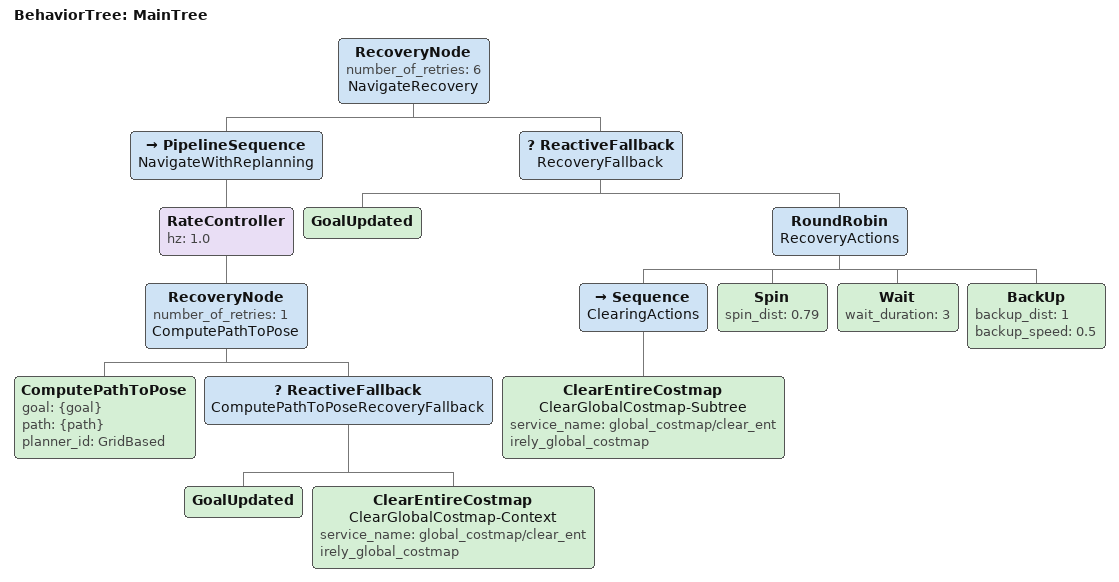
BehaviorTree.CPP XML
<root main_tree_to_execute="MainTree">
  <BehaviorTree ID="MainTree">
    <RecoveryNode number_of_retries="6" name="NavigateRecovery">
      <PipelineSequence name="NavigateWithReplanning">
        <RateController hz="1.0">
          <RecoveryNode number_of_retries="1" name="ComputePathToPose">
            <ComputePathToPose goal="{goal}" path="{path}" planner_id="GridBased"/>
            <ReactiveFallback name="ComputePathToPoseRecoveryFallback">
              <GoalUpdated/>
              <ClearEntireCostmap name="ClearGlobalCostmap-Context" service_name="global_costmap/clear_entirely_global_costmap"/>
            </ReactiveFallback>
          </RecoveryNode>
        </RateController>
      </PipelineSequence>
      <ReactiveFallback name="RecoveryFallback">
        <GoalUpdated/>
        <RoundRobin name="RecoveryActions">
          <Sequence name="ClearingActions">
            <ClearEntireCostmap name="ClearGlobalCostmap-Subtree" service_name="global_costmap/clear_entirely_global_costmap"/>
          </Sequence>
          <Spin spin_dist="0.79"/>
          <Wait wait_duration="3"/>
          <BackUp backup_dist="1" backup_speed="0.5"/>
        </RoundRobin>
      </ReactiveFallback>
    </RecoveryNode>
  </BehaviorTree>
</root>
